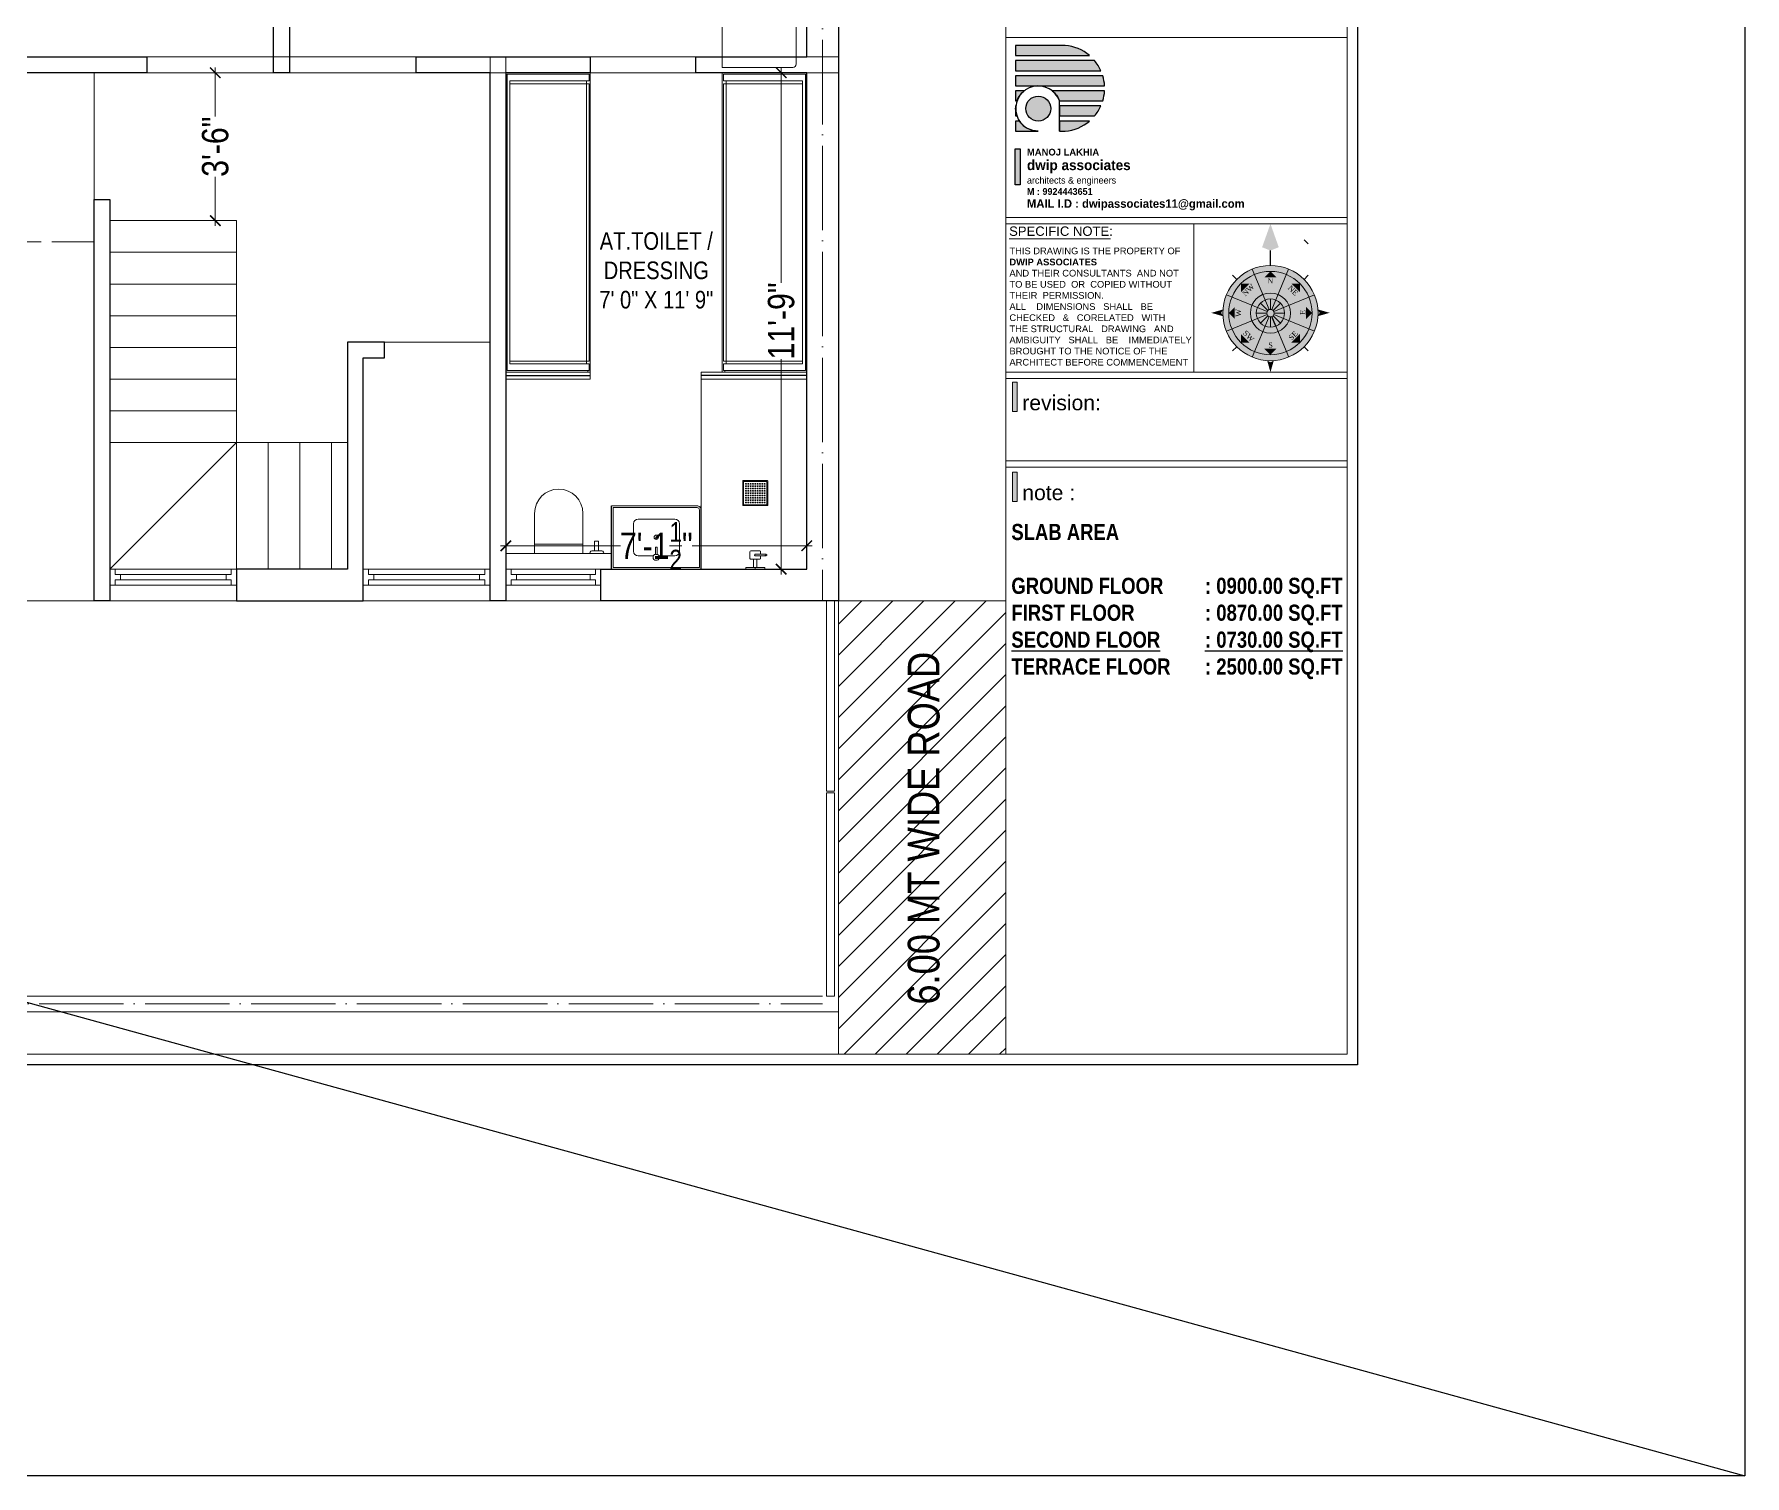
# Model space of a CAD drawing. Header units: millimetres. Extents: x 56222 to 120458, y -162468 to -121287.
# Drawn here: x 116030 to 116516, y -158693.4 to -158283.9 of the extents above; entities that cross this region are included whole.
import ezdxf
from ezdxf.enums import TextEntityAlignment as Align

# ---------------------------------------------------------------- set-up
doc = ezdxf.new("R2010")
doc.units = ezdxf.units.MM
doc.header["$MEASUREMENT"] = 0
doc.header["$PDMODE"] = 35
doc.linetypes.add('ACAD_ISO02W100', pattern=[15, 12, -3])
doc.linetypes.add('ACAD_ISO04W100', pattern=[30, 24, -3, 0, -3])
doc.layers.get('Defpoints').update_dxf_attribs({"color": 220})
for name, color, linetype, lineweight in [('FIRST FLOOR', 7, 'Continuous', 9), ('FURNITURE', 59, 'Continuous', 9), ('GROUND FLOOR', 7, 'Continuous', 9), ('plot boundary', 26, 'Continuous', 30), ('SECOND FLOOR', 7, 'Continuous', 9), ('SECOND FLOOR  ( PLINE )', 251, 'Continuous', 30), ('SECOND FLOOR ( DIM )', 7, 'Continuous', 9), ('SECOND FLOOR ( DW_RAIL )', 7, 'Continuous', 9), ('SECOND FLOOR ( PLine )', 7, 'Continuous', 30), ('SECOND FLOOR ( STAIR )', 45, 'Continuous', 9), ('SECOND FLOOR ( TEXT )', 7, 'Continuous', 9), ('STAIRCASE', 45, 'Continuous', 25), ('X_PLOT', 1, 'Continuous', 9), ('X_PLOT ( HATCH )', 251, 'Continuous', 9), ('X_PLot_', 250, 'Continuous', 9), ('X_SHEET', 7, 'Continuous', 9)]:
    doc.layers.add(name, color=color, linetype=linetype, lineweight=lineweight)
doc.layers.add('GROUND FLOOR  ( Text )', color=251, linetype='Continuous')
doc.styles.add('Cn_BT_7½', font='swissc.ttf', dxfattribs={"height": 7.5})
doc.styles.add('DUTCH801', font='dutcheb.ttf', dxfattribs={"height": 6.5})
doc.styles.add('KATHA', font='swissc.ttf')
doc.styles.get("Standard").update_dxf_attribs({"font": 'arial.ttf', "height": 6})
doc.dimstyles.new('Cn_BT_7½', dxfattribs={"dimtxt": 9, "dimasz": 3, "dimexe": 1.5, "dimexo": 0, "dimgap": 0.09, "dimtad": 0, "dimdec": 3, "dimzin": 3, "dimdsep": 46, "dimlunit": 4, "dimtxsty": 'Cn_BT_7½', "dimblk": 'ARCHTICK', "dimcen": 0.09, "dimdle": 1.5, "dimclrd": 251, "dimclre": 251, "dimclrt": 14, "dimadec": 0, "dimazin": 0, "dimtfac": 0.75, "dimtdec": 3, "dimtofl": 0, "dimtmove": 0, "dimatfit": 3, "dimfxl": 0, "dimtolj": 1, "dimtzin": 0, "dimlwd": 15, "dimlwe": 15, "dimarcsym": 0})

# ---------------------------------------------------------------- blocks, each defined once
blk = doc.blocks.new('_ArchTick')
at = {"color": 0, "linetype": 'ByBlock', "const_width": 0.15}
blk.add_lwpolyline([(-0.5, -0.5), (0.5, 0.5)], dxfattribs=at)
blk = doc.blocks.new('*D293')
at = {"layer": 'Defpoints', "color": 0, "transparency": 16777216}
for p in [(116249.49, -158429.24), (116163.99, -158435.88), (116249.49, -158435.88)]:
    blk.add_point(p, dxfattribs=at)
at = {"layer": 'SECOND FLOOR', "color": 251, "lineweight": 15, "transparency": 16777216}
for p, q in [((116162.49, -158429.24), (116196.54, -158429.24)), ((116163.99, -158435.88), (116163.99, -158427.74)), ((116250.99, -158429.24), (116216.94, -158429.24)), ((116249.49, -158435.88), (116249.49, -158427.74))]:
    blk.add_line(p, q, dxfattribs=at)
at = {"layer": 'SECOND FLOOR', "color": 251, "lineweight": 15, "transparency": 16777216, "xscale": 3, "yscale": 3, "zscale": 3, "rotation": 180}
blk.add_blockref('_ArchTick', (116163.99, -158429.24), dxfattribs=at)
at = {"layer": 'SECOND FLOOR', "color": 251, "lineweight": 15, "transparency": 16777216, "xscale": 3, "yscale": 3, "zscale": 3}
blk.add_blockref('_ArchTick', (116249.49, -158429.24), dxfattribs=at)
at = {"layer": 'SECOND FLOOR', "color": 14, "transparency": 16777216, "insert": (116206.74, -158429.24), "char_height": 7.5, "attachment_point": 5, "style": 'Cn_BT_7½'}
blk.add_mtext('\\A1;7\'-1{\\H0.750000x;\\S1/2;}"', dxfattribs=at)
blk = doc.blocks.new('*D292')
at = {"layer": 'Defpoints', "color": 0, "transparency": 16777216}
for p in [(116249.49, -158294.88), (116242.24, -158435.88), (116249.49, -158435.88)]:
    blk.add_point(p, dxfattribs=at)
at = {"layer": 'SECOND FLOOR', "color": 251, "lineweight": 15, "transparency": 16777216}
for p, q in [((116249.49, -158294.88), (116240.74, -158294.88)), ((116242.24, -158293.38), (116242.24, -158354.52)), ((116242.24, -158437.38), (116242.24, -158376.24)), ((116249.49, -158435.88), (116240.74, -158435.88))]:
    blk.add_line(p, q, dxfattribs=at)
at = {"layer": 'SECOND FLOOR', "color": 251, "lineweight": 15, "transparency": 16777216, "xscale": 3, "yscale": 3, "zscale": 3}
for p, rotation in [((116242.24, -158294.88), 90), ((116242.24, -158435.88), 270)]:
    blk.add_blockref('_ArchTick', p, dxfattribs=dict(at, rotation=rotation))
at = {"layer": 'SECOND FLOOR', "color": 14, "transparency": 16777216, "insert": (116242.24, -158365.38), "char_height": 7.5, "attachment_point": 5, "rotation": 90, "style": 'Cn_BT_7½'}
blk.add_mtext('\\A1;11\'-9"', dxfattribs=at)
blk = doc.blocks.new('*D291')
at = {"layer": 'Defpoints', "color": 0, "transparency": 16777216}
for p in [(116081.43, -158294.88), (116087.49, -158294.88), (116087.49, -158336.88)]:
    blk.add_point(p, dxfattribs=at)
at = {"layer": 'SECOND FLOOR ( DIM )', "color": 251, "lineweight": 15, "transparency": 16777216}
for p, q in [((116087.49, -158294.88), (116079.93, -158294.88)), ((116081.43, -158293.38), (116081.43, -158307.33)), ((116081.43, -158338.38), (116081.43, -158324.44)), ((116087.49, -158336.88), (116079.93, -158336.88))]:
    blk.add_line(p, q, dxfattribs=at)
at = {"layer": 'SECOND FLOOR ( DIM )', "color": 251, "lineweight": 15, "transparency": 16777216, "xscale": 3, "yscale": 3, "zscale": 3}
for p, rotation in [((116081.43, -158294.88), 90), ((116081.43, -158336.88), 270)]:
    blk.add_blockref('_ArchTick', p, dxfattribs=dict(at, rotation=rotation))
at = {"layer": 'SECOND FLOOR ( DIM )', "color": 14, "transparency": 16777216, "insert": (116081.43, -158315.88), "char_height": 7.5, "attachment_point": 5, "rotation": 90, "style": 'Cn_BT_7½'}
blk.add_mtext('\\A1;3\'-6"', dxfattribs=at)
blk = doc.blocks.new('NORTH')
h = blk.add_hatch(color=9)
h.set_gradient(color1=(201, 201, 201), color2=(237, 237, 237), one_color=1, tint=0.93, name='SPHERICAL')
edge = h.paths.add_edge_path()
edge.add_arc((329168.36, -156620.06), 24.14, 0, 360)
at = {"layer": 'X_SHEET'}
for color, points in [(224, [(329168.39, -156574.83), (329168.37, -156588.36), (329164.15, -156586.66)]), (230, [(329172.6, -156586.67), (329168.37, -156588.36), (329168.39, -156574.83)]), (47, [(329153.43, -156609.39), (329153.44, -156605.09), (329157.74, -156605.09)]), (47, [(329165.31, -156601.96), (329168.36, -156598.92), (329171.4, -156601.97)]), (47, [(329179.03, -156605.13), (329183.33, -156605.13), (329183.33, -156609.44)]), (224, [(329143.42, -156619.93), (329144.27, -156618.24), (329138.35, -156619.94)]), (230, [(329144.27, -156621.62), (329143.42, -156619.93), (329138.35, -156619.94)]), (47, [(329147.22, -156620.03), (329150.27, -156616.99), (329150.26, -156623.08)]), (47, [(329186.45, -156623.1), (329186.46, -156617.01), (329189.5, -156620.06)]), (230, [(329192.45, -156621.62), (329193.3, -156619.93), (329198.37, -156619.94)]), (224, [(329193.3, -156619.93), (329192.46, -156618.24), (329198.37, -156619.94)]), (47, [(329153.39, -156634.98), (329153.4, -156630.68), (329157.7, -156634.99)]), (47, [(329178.98, -156635.02), (329183.29, -156630.72), (329183.29, -156635.03)]), (47, [(329171.38, -156638.16), (329165.29, -156638.15), (329168.33, -156641.2)]), (230, [(329166.68, -156644.13), (329168.37, -156644.98), (329168.36, -156650.06)]), (224, [(329168.37, -156644.98), (329170.06, -156644.14), (329168.36, -156650.06)])]:
    blk.add_hatch(color=color, dxfattribs=at).paths.add_polyline_path(points)
at = {"color": 254, "lineweight": 5}
for p, q in [((329185.43, -156582.85), (329187.55, -156584.97)), ((329167.03, -156618.73), (329163.29, -156614.98)), ((329168.36, -156618.18), (329168.36, -156612.88)), ((329169.69, -156618.73), (329173.44, -156614.98)), ((329166.49, -156620.06), (329161.19, -156620.06)), ((329167.03, -156621.39), (329163.29, -156625.13)), ((329168.36, -156621.93), (329168.36, -156627.23)), ((329169.69, -156621.39), (329173.44, -156625.13)), ((329170.24, -156620.06), (329175.54, -156620.06))]:
    blk.add_line(p, q, dxfattribs=at)
at = {"color": 250, "lineweight": 9}
for p, q in [((329167.64, -156618.32), (329159.12, -156597.75)), ((329169.08, -156618.32), (329177.6, -156597.75)), ((329151.3, -156602.99), (329149.18, -156600.87)), ((329185.43, -156602.99), (329187.55, -156600.87)), ((329146.06, -156610.82), (329166.63, -156619.34)), ((329170.1, -156619.34), (329190.67, -156610.82)), ((329146.06, -156629.3), (329166.63, -156620.78)), ((329159.12, -156642.36), (329167.64, -156621.79)), ((329177.6, -156642.36), (329169.08, -156621.79)), ((329170.1, -156620.78), (329190.67, -156629.3)), ((329151.3, -156637.13), (329149.18, -156639.25)), ((329185.43, -156637.13), (329187.55, -156639.25))]:
    blk.add_line(p, q, dxfattribs=at)
at = {"color": 1}
blk.add_line((329171.11, -156626.69), (329169.08, -156621.79), dxfattribs=at)
at = {"lineweight": 9}
for radius in [24.14, 21.14, 10.18, 7.18, 1.88]:
    blk.add_circle((329168.36, -156620.06), radius, dxfattribs=at)
at = {"layer": 'X_SHEET', "color": 29, "linetype": 'Continuous', "lineweight": 25}
blk.add_line((329168.36, -156595.92), (329168.37, -156588.36), dxfattribs=at)
at = {"layer": 'X_SHEET', "color": 26, "linetype": 'ByBlock', "lineweight": -2, "style": 'DUTCH801'}
for s, rotation, p in [('NW', 44.9141, (329156.19, -156607.39)), ('N', 359.9141, (329168.3, -156602.36)), ('SE', 44.9141, (329178.93, -156630.51)), ('S', 359.9141, (329168.41, -156634.95))]:
    blk.add_text(s, height=2.7, rotation=rotation, dxfattribs=at).set_placement(p, align=Align.TOP_CENTER)
for s, rotation, p in [('NE', 314.9141, (329178.93, -156609.55)), ('W', 89.9141, (329153.45, -156619.96)), ('E', 89.9141, (329186.06, -156619.76)), ('SW', 314.9141, (329156.33, -156632.65))]:
    blk.add_text(s, height=2.7, rotation=rotation, dxfattribs=at).set_placement(p, align=Align.CENTER)
blk = doc.blocks.new('logo')
at = {"layer": 'STAIRCASE', "linetype": 'Continuous', "ltscale": 15}
h = blk.add_hatch(color=0, dxfattribs=at)
edge = h.paths.add_edge_path()
edge.add_line((52190.2, -8438.8), (52131.5, -8438.8))
edge.add_line((52131.5, -8438.8), (52131.5, -8450.8))
edge.add_line((52131.5, -8450.8), (52219.1, -8450.8))
edge.add_arc((52186.1, -8489.7), 51, 49.5898, 85.3906)
edge = h.paths.add_edge_path()
edge.add_line((52225, -8456.8), (52131.5, -8456.8))
edge.add_line((52131.5, -8456.8), (52131.5, -8468.8))
edge.add_line((52131.5, -8468.8), (52232.6, -8468.8))
edge.add_arc((52186.1, -8489.7), 51, 24.196, 40.1809)
edge = h.paths.add_edge_path()
edge.add_line((52234.8, -8474.7), (52131.5, -8474.7))
edge.add_line((52131.5, -8474.7), (52131.5, -8486.7))
edge.add_line((52131.5, -8486.7), (52237, -8486.7))
edge.add_arc((52186.1, -8489.7), 51, 3.3421, 17.076)
edge = h.paths.add_edge_path()
edge.add_line((52237, -8492.6), (52174.8, -8492.6))
edge.add_arc((52158.3, -8513.7), 26.8, 19.8001, 51.8901, ccw=False)
edge.add_line((52183.5, -8504.6), (52234.8, -8504.6))
edge.add_arc((52186.1, -8489.7), 51, 342.9464, 356.6794)
edge = h.paths.add_edge_path()
edge.add_line((52232.6, -8510.5), (52183.5, -8510.5))
edge.add_line((52183.5, -8510.5), (52183.5, -8522.5))
edge.add_line((52183.5, -8522.5), (52225.1, -8522.5))
edge.add_arc((52186.1, -8489.7), 51, 319.8472, 335.8275)
edge = h.paths.add_edge_path()
edge.add_line((52219.2, -8528.5), (52183.5, -8528.5))
edge.add_line((52183.5, -8528.5), (52183.5, -8540.5))
edge.add_line((52183.5, -8540.5), (52190.4, -8540.5))
edge.add_arc((52186.1, -8489.7), 51, 274.8693, 310.4434)
edge = h.paths.add_edge_path()
edge.add_line((52136, -8528.5), (52131.5, -8528.5))
edge.add_line((52131.5, -8528.5), (52131.5, -8540.5))
edge.add_line((52131.5, -8540.5), (52158.3, -8540.5))
edge.add_arc((52158.3, -8513.7), 26.8, 213.4982, 270, ccw=False)
edge = h.paths.add_edge_path()
edge.add_line((52131.5, -8513.7), (52131.5, -8522.5))
edge.add_line((52131.5, -8522.5), (52133, -8522.5))
edge.add_arc((52158.3, -8513.7), 26.8, 180, 199.307, ccw=False)
edge = h.paths.add_edge_path()
edge.add_line((52131.7, -8510.5), (52131.5, -8510.5))
edge.add_line((52131.5, -8510.5), (52131.5, -8513.7))
edge.add_arc((52158.3, -8513.7), 26.8, 173.2545, 180, ccw=False)
edge = h.paths.add_edge_path()
edge.add_line((52141.8, -8492.6), (52131.5, -8492.6))
edge.add_line((52131.5, -8492.6), (52131.5, -8504.6))
edge.add_line((52131.5, -8504.6), (52133.1, -8504.6))
edge.add_arc((52158.3, -8513.7), 26.8, 128.1099, 160.1999, ccw=False)
edge = h.paths.add_edge_path()
edge.add_arc((52158.3, -8513.7), 14.8, 0, 360)
at = {"layer": 'STAIRCASE', "color": 0, "linetype": 'Continuous', "ltscale": 15}
blk.add_line((52183.5, -8540.5), (52183.5, -8504.6), dxfattribs=at)
for points in [[(52190.2, -8438.8), (52131.5, -8438.8), (52131.5, -8450.8), (52219.1, -8450.8, 0.157494)], [(52225, -8456.8), (52131.5, -8456.8), (52131.5, -8468.8), (52232.6, -8468.8, 0.06986)], [(52234.8, -8474.7), (52131.5, -8474.7), (52131.5, -8486.7), (52237, -8486.7, 0.059998)], [(52141.8, -8492.6), (52131.5, -8492.6), (52131.5, -8504.6), (52133.1, -8504.6, -0.140942)], [(52237, -8492.6), (52174.8, -8492.6, -0.140942), (52183.5, -8504.6), (52234.8, -8504.6, 0.059993)], [(52131.7, -8510.5), (52131.5, -8510.5), (52131.5, -8513.7, -0.029441)], [(52131.5, -8513.7), (52131.5, -8522.5), (52133, -8522.5, -0.084443)], [(52232.6, -8510.5), (52183.5, -8510.5), (52183.5, -8522.5), (52225.1, -8522.5, 0.069841)], [(52136, -8528.5), (52131.5, -8528.5), (52131.5, -8540.5), (52158.3, -8540.5, -0.251655)], [(52219.2, -8528.5), (52183.5, -8528.5), (52183.5, -8540.5), (52190.4, -8540.5, 0.15648)]]:
    blk.add_lwpolyline(points, format="xyb", close=True, dxfattribs=at)
blk.add_circle((52158.3, -8513.7), 14.8, dxfattribs=at)
blk.add_arc((52158.3, -8513.7), 26.8, 19.8001, 270, dxfattribs=at)
blk = doc.blocks.new('dfg')
at = {"layer": 'FURNITURE'}
for p, q in [((295086.03, -103322.89), (295099.32, -103322.89)), ((295086.03, -103322.89), (295086.03, -103338.95)), ((295088.5, -103338.95), (295088.5, -103322.89)), ((295089.07, -103338.95), (295089.07, -103322.89)), ((295086.03, -103338.95), (295099.32, -103338.95))]:
    blk.add_line(p, q, dxfattribs=at)
for points in [[(295086.89, -103316.98), (295086.89, -103319.57, -0.455818), (295086.08, -103320.57), (295086.03, -103320.57), (295086.03, -103315.98), (295086.08, -103315.98, -0.455818)], [(295090.07, -103317.91), (295090.07, -103318.8, -0.414214), (295089.82, -103319.05), (295086.89, -103319.05), (295086.89, -103317.66), (295089.82, -103317.66, -0.414214)]]:
    blk.add_lwpolyline(points, format="xyb", close=True, dxfattribs=at)
blk.add_arc((295099.32, -103330.92), 8.03, 270, 90, dxfattribs=at)
blk = doc.blocks.new('A$C744D1EC1')
at = {"layer": 'FURNITURE'}
for p, q in [((-2.26, -0.39), (-2.26, 0)), ((-2.26, -0.39), (-2.26, 0)), ((0, -0.39), (0, 0)), ((0, -0.39), (0, 0)), ((2.26, -0.39), (2.26, 0)), ((2.26, -0.39), (2.26, 0)), ((-2.26, -0.39), (2.26, -0.39)), ((-2.26, -0.39), (2.26, -0.39)), ((-1.26, -2.56), (-1.26, -4.14)), ((-1.06, -2.36), (1.06, -2.36)), ((-0.39, -0.39), (-0.39, -2.36)), ((0, -3.15), (2.56, -3.15)), ((0, -3.55), (2.56, -3.55)), ((0.39, -0.39), (0.39, -2.36)), ((1.26, -2.56), (1.26, -3.15)), ((1.26, -3.55), (1.26, -4.14)), ((-1.06, -4.33), (1.06, -4.33))]:
    blk.add_line(p, q, dxfattribs=at)
for points in [[(-2.96, -15.14), (-2.96, -20.86, 0.414214), (-2.86, -20.96), (2.86, -20.96, 0.414214), (2.96, -20.86), (2.96, -15.14, 0.414214), (2.86, -15.04), (-2.86, -15.04, 0.414214)], [(-2.76, -15.34), (-2.76, -20.66, 0.414214), (-2.66, -20.76), (2.66, -20.76, 0.414214), (2.76, -20.66), (2.76, -15.34, 0.414214), (2.66, -15.24), (-2.66, -15.24, 0.414214)]]:
    blk.add_lwpolyline(points, format="xyb", close=True, dxfattribs=at)
for centre, radius in [((2.56, -3.35), 0.197), ((-2.21, -15.79), 0.0985), ((-1.66, -15.79), 0.0985), ((-1.1, -15.79), 0.0985), ((-0.55, -15.79), 0.0985), ((0, -15.79), 0.0985), ((0.55, -15.79), 0.0985), ((1.1, -15.79), 0.0985), ((1.66, -15.79), 0.0985), ((2.21, -15.79), 0.0985), ((-2.21, -16.34), 0.0985), ((-2.21, -16.9), 0.0985), ((-2.21, -17.45), 0.0985), ((-2.21, -18), 0.0985), ((-2.21, -18.55), 0.0985), ((-2.21, -19.1), 0.0985), ((-2.21, -19.66), 0.0985), ((-2.21, -20.21), 0.0985), ((-1.66, -16.34), 0.0985), ((-1.66, -16.9), 0.0985), ((-1.66, -17.45), 0.0985), ((-1.66, -18), 0.0985), ((-1.66, -18.55), 0.0985), ((-1.66, -19.1), 0.0985), ((-1.66, -19.66), 0.0985), ((-1.66, -20.21), 0.0985), ((-1.1, -16.34), 0.0985), ((-1.1, -16.9), 0.0985), ((-1.1, -17.45), 0.0985), ((-1.1, -18), 0.0985), ((-1.1, -18.55), 0.0985), ((-1.1, -19.1), 0.0985), ((-1.1, -19.66), 0.0985), ((-1.1, -20.21), 0.0985), ((-0.55, -16.34), 0.0985), ((-0.55, -16.9), 0.0985), ((-0.55, -17.45), 0.0985), ((-0.55, -18), 0.0985), ((-0.55, -18.55), 0.0985), ((-0.55, -19.1), 0.0985), ((-0.55, -19.66), 0.0985), ((-0.55, -20.21), 0.0985), ((0, -16.34), 0.0985), ((0, -16.9), 0.0985), ((0, -17.45), 0.0985), ((0, -18), 0.0985), ((0, -18.55), 0.0985), ((0, -19.1), 0.0985), ((0, -19.66), 0.0985), ((0, -20.21), 0.0985), ((0.55, -16.34), 0.0985), ((0.55, -16.9), 0.0985), ((0.55, -17.45), 0.0985), ((0.55, -18), 0.0985), ((0.55, -18.55), 0.0985), ((0.55, -19.1), 0.0985), ((0.55, -19.66), 0.0985), ((0.55, -20.21), 0.0985), ((1.1, -16.34), 0.0985), ((1.1, -16.9), 0.0985), ((1.1, -17.45), 0.0985), ((1.1, -18), 0.0985), ((1.1, -18.55), 0.0985), ((1.1, -19.1), 0.0985), ((1.1, -19.66), 0.0985), ((1.1, -20.21), 0.0985), ((1.66, -16.34), 0.0985), ((1.66, -16.9), 0.0985), ((1.66, -17.45), 0.0985), ((1.66, -18), 0.0985), ((1.66, -18.55), 0.0985), ((1.66, -19.1), 0.0985), ((1.66, -19.66), 0.0985), ((1.66, -20.21), 0.0985), ((2.21, -16.34), 0.0985), ((2.21, -16.9), 0.0985), ((2.21, -17.45), 0.0985), ((2.21, -18), 0.0985), ((2.21, -18.55), 0.0985), ((2.21, -19.1), 0.0985), ((2.21, -19.66), 0.0985), ((2.21, -20.21), 0.0985)]:
    blk.add_circle(centre, radius, dxfattribs=at)
for centre, start, end in [((-1.06, -2.56), 90, 180), ((0, -3.35), 90, 270), ((1.06, -2.56), 0, 90), ((-1.06, -4.14), 180, 270), ((1.06, -4.14), 270, 0)]:
    blk.add_arc(centre, 0.197, start, end, dxfattribs=at)

msp = doc.modelspace()

# ---------------------------------------------------------------- hatches: boundary and pattern name
at = {"layer": 'STAIRCASE', "linetype": 'Continuous', "ltscale": 15}
msp.add_hatch(color=251, dxfattribs=at).paths.add_polyline_path([(116308.75385, -158316.46835), (116310.15452, -158316.46835), (116310.15452, -158326.71198), (116308.75385, -158326.71198)])
at = {"layer": 'X_PLOT ( HATCH )'}
h = msp.add_hatch(dxfattribs=at)
h.set_pattern_fill('ANSI31', color=251, scale=50, style=0)
h.set_pattern_definition([(45, (14636.8815, 893.475), (-4.41941738, 4.41941738), [])])
h.paths.add_polyline_path([(116258.49031, -158444.88434), (116306.05254, -158444.88434), (116306.05254, -158573.66741), (116258.49031, -158573.66741)])
at = {"layer": 'X_SHEET', "ltscale": 0.25}
h = msp.add_hatch(color=0, dxfattribs=at)
h.dxf.hatch_style = 1
h.paths.add_polyline_path([(116309.26493, -158382.74631), (116307.96095, -158382.74631), (116307.96095, -158391.13331), (116309.26493, -158391.13331)])
h = msp.add_hatch(color=0, dxfattribs=at)
h.dxf.hatch_style = 1
h.paths.add_polyline_path([(116309.26486, -158408.28199), (116307.96088, -158408.28199), (116307.96088, -158416.66899), (116309.26486, -158416.66899)])

# ---------------------------------------------------------------- linework, layer by layer
at = {"layer": 'Defpoints'}
msp.add_lwpolyline([(116406.02575, -158576.66741), (115718.76228, -158576.66741), (115718.76228, -158041.7346), (116406.02575, -158041.7346)], close=True, dxfattribs=at)
at = {"layer": 'FIRST FLOOR', "color": 1, "linetype": 'ACAD_ISO04W100'}
msp.add_line((116253.99031, -158044.7346), (116253.99031, -158444.88434), dxfattribs=at)
at = {"layer": 'FURNITURE'}
for p, q in [((116225.49046, -158245.88476), (116225.49381, -158290.38434)), ((116219.49031, -158435.88434), (116219.49031, -158381.88434))]:
    msp.add_line(p, q, dxfattribs=at)
at = {"layer": 'FURNITURE', "color": 5, "lineweight": 30, "ltscale": 10000}
for p, q in [((116163.99031, -158380.88434), (116187.99031, -158380.88434)), ((116249.49031, -158380.88434), (116219.49031, -158380.88434)), ((116193.99031, -158435.88434), (116193.99031, -158417.87854)), ((116219.49031, -158435.88434), (116219.49031, -158417.87854))]:
    msp.add_line(p, q, dxfattribs=at)
at = {"layer": 'FURNITURE'}
for points in [[(116225.49045, -158245.88476), (116249.49031, -158245.88493), (116249.49035, -158290.38434), (116225.49381, -158290.38434), (116225.49344, -158293.38514), (116245.49334, -158293.38504, 0.414212148), (116246.49334, -158292.38504), (116246.48986, -158249.88484, 0.41420313), (116245.48987, -158248.88486), (116225.49044, -158248.88473), (116225.49046, -158245.88476)], [(116205.88106, -158432.11025), (116201.60929, -158432.11037, -0.414213562), (116200.27706, -158430.77822), (116200.27684, -158422.9787, -0.414213562), (116201.60899, -158421.64647), (116211.99031, -158421.64617, -0.414213562), (116213.32253, -158422.97832), (116213.32276, -158430.77784, -0.414213562), (116211.99061, -158432.11007), (116207.51637, -158432.1102)], [(116205.88106, -158432.11025), (116201.60929, -158432.11037, -0.414213562), (116200.27706, -158430.77822), (116200.27684, -158422.9787, -0.414213562), (116201.60899, -158421.64647), (116211.99031, -158421.64617, -0.414213562), (116213.32253, -158422.97832), (116213.32276, -158430.77784, -0.414213562), (116211.99061, -158432.11007), (116207.51637, -158432.1102)]]:
    msp.add_lwpolyline(points, format="xyb", dxfattribs=at)
for points in [[(116187.99031, -158379.88434), (116163.99031, -158379.88434), (116163.99031, -158294.88552), (116187.99031, -158294.88552), (116187.99031, -158379.88434), (116187.25273, -158379.88434), (116187.25273, -158379.49642), (116187.64066, -158379.49642), (116187.64066, -158377.55681), (116165.15407, -158377.55681), (116165.15407, -158297.21305), (116187.64066, -158297.21305), (116187.64066, -158295.27344), (116164.37823, -158295.27344), (116164.37823, -158379.49642), (116187.64066, -158379.49642), (116187.64066, -158377.55681), (116186.86481, -158377.55681), (116186.86481, -158376.78096), (116187.64066, -158376.78096), (116187.64066, -158297.9889), (116186.86481, -158297.9889), (116186.86481, -158297.21305), (116165.15407, -158297.21305), (116165.15407, -158297.9889), (116186.86481, -158297.9889), (116186.86481, -158376.78096), (116165.15407, -158376.78096), (116186.86481, -158376.78096), (116186.86481, -158377.55681), (116187.64066, -158377.55681), (116187.64066, -158379.49642), (116187.25273, -158379.49642), (116187.25273, -158379.88434)], [(116225.49031, -158379.88434), (116249.49031, -158379.88434), (116249.49031, -158294.88552), (116225.49031, -158294.88552), (116225.49031, -158379.88434), (116226.22788, -158379.88434), (116226.22788, -158379.49642), (116225.83995, -158379.49642), (116225.83995, -158377.55681), (116248.32654, -158377.55681), (116248.32654, -158297.21305), (116225.83995, -158297.21305), (116225.83995, -158295.27344), (116249.10238, -158295.27344), (116249.10238, -158379.49642), (116225.83995, -158379.49642), (116225.83995, -158377.55681), (116226.6158, -158377.55681), (116226.6158, -158376.78096), (116225.83995, -158376.78096), (116225.83995, -158297.9889), (116226.6158, -158297.9889), (116226.6158, -158297.21305), (116248.32654, -158297.21305), (116248.32654, -158297.9889), (116226.6158, -158297.9889), (116226.6158, -158376.78096), (116248.32654, -158376.78096), (116226.6158, -158376.78096), (116226.6158, -158377.55681), (116225.83995, -158377.55681), (116225.83995, -158379.49642), (116226.22788, -158379.49642), (116226.22788, -158379.88434)]]:
    msp.add_lwpolyline(points, dxfattribs=at)
for points in [[(116187.99031, -158381.88434), (116187.99031, -158379.88434), (116163.99031, -158379.88434), (116163.99031, -158381.88434)], [(116219.49031, -158381.88434), (116219.49031, -158379.88434), (116249.49031, -158379.88434), (116249.49031, -158381.88434)], [(116163.99031, -158431.38434), (116163.99031, -158435.88434), (116193.99031, -158435.88434), (116193.99031, -158431.38434)], [(116207.01156, -158431.75746), (116207.0115, -158429.65523), (116206.47517, -158429.65525), (116206.47524, -158431.75748)], [(116207.01156, -158431.75746), (116207.0115, -158429.65523), (116206.47517, -158429.65525), (116206.47524, -158431.75748)]]:
    msp.add_lwpolyline(points, close=True, dxfattribs=at)
for points in [[(116193.99031, -158435.88434), (116219.49031, -158435.88434), (116219.49031, -158419.07706, 0.422613335), (116218.30573, -158417.87858), (116193.99031, -158417.87854)], [(116194.49031, -158435.38434), (116218.99031, -158435.38434), (116218.99031, -158419.07133, 0.425307349), (116218.30813, -158418.37858), (116194.49031, -158418.37854)]]:
    msp.add_lwpolyline(points, format="xyb", close=True, dxfattribs=at)
msp.add_circle((116206.74326, -158426.80162), 0.61313, dxfattribs=at)
msp.add_circle((116206.74326, -158426.80162), 0.61313, dxfattribs=at)
msp.add_arc((116206.69872, -158432.47313), 0.89457, 104.4675998, 69.5307368, dxfattribs=at)
msp.add_arc((116206.69872, -158432.47313), 0.89457, 104.4675998, 69.5307368, dxfattribs=at)
at = {"layer": 'GROUND FLOOR'}
for p, q in [((116258.49031, -158044.7346), (116258.49031, -158573.66741)), ((115762.74031, -158557.13434), (116253.99031, -158557.13434)), ((115758.24031, -158561.63434), (116258.49031, -158561.63434))]:
    msp.add_line(p, q, dxfattribs=at)
at = {"layer": 'GROUND FLOOR', "color": 1, "linetype": 'ACAD_ISO04W100'}
msp.add_line((115760.49031, -158559.38434), (116253.99031, -158559.38434), dxfattribs=at)
at = {"layer": 'plot boundary', "color": 251, "ltscale": 0.25}
msp.add_lwpolyline([(116308.75385, -158316.46835), (116310.15452, -158316.46835), (116310.15452, -158326.71198), (116308.75385, -158326.71198)], close=True, dxfattribs=at)
at = {"layer": 'SECOND FLOOR'}
for p, q in [((116097.99031, -158294.88434), (116097.99031, -158128.38434)), ((116102.49031, -158294.88434), (116102.49031, -158128.38434)), ((116258.49031, -158290.38434), (115845.99031, -158290.38434)), ((116061.99031, -158290.38434), (116061.99031, -158294.88434)), ((116138.49031, -158294.88434), (116138.49031, -158290.38434)), ((116159.49031, -158444.88434), (116159.49031, -158290.38434)), ((116163.99031, -158444.88434), (116163.99031, -158290.38434)), ((116187.99031, -158294.88434), (116187.99031, -158290.38434)), ((116217.99031, -158294.88434), (116217.99031, -158290.38434)), ((116258.49031, -158294.88434), (115845.99031, -158294.88434)), ((116046.99031, -158444.88434), (116046.99031, -158294.88434)), ((116051.49031, -158444.88434), (116051.49031, -158330.88434)), ((116118.99031, -158435.88434), (116118.99031, -158371.38434)), ((116118.99031, -158371.38434), (116159.49031, -158371.38434)), ((116129.49031, -158371.38434), (116129.49031, -158375.88434)), ((116123.49031, -158444.88434), (116123.49031, -158375.88434)), ((116123.49031, -158375.88434), (116129.49031, -158375.88434)), ((116051.49031, -158435.88434), (116118.99031, -158435.88434)), ((116087.49031, -158435.88434), (116087.49031, -158444.88434)), ((116087.49031, -158435.88434), (116087.49031, -158444.88434)), ((116123.49031, -158435.88434), (116123.49031, -158444.88434)), ((116123.49031, -158435.88434), (116159.49031, -158435.88434)), ((116123.49031, -158435.88434), (116123.49031, -158444.88434)), ((116163.99031, -158435.88434), (116249.49031, -158435.88434)), ((116190.99031, -158444.88434), (116190.99031, -158435.88434)), ((115845.99031, -158444.88434), (116258.49031, -158444.88434))]:
    msp.add_line(p, q, dxfattribs=at)
at = {"layer": 'SECOND FLOOR', "linetype": 'ACAD_ISO02W100'}
msp.add_line((116046.99031, -158342.88434), (115845.99031, -158342.88434), dxfattribs=at)
at = {"layer": 'SECOND FLOOR  ( PLINE )'}
msp.add_line((113576.41025, -157883.44022), (116516.02946, -158693.39293), dxfattribs=at)
at = {"layer": 'SECOND FLOOR ( DW_RAIL )'}
for points in [[(116087.49031, -158435.88434), (116085.99031, -158435.88434), (116085.99031, -158437.38434), (116084.49031, -158437.38434), (116084.49031, -158438.88434), (116054.49031, -158438.88434), (116054.49031, -158437.38434), (116052.99031, -158437.38434), (116052.99031, -158435.88434), (116051.49031, -158435.88434), (116051.49031, -158440.38434), (116052.99031, -158440.38434), (116052.99031, -158438.88434), (116054.49031, -158438.88434), (116054.49031, -158437.38434), (116084.49031, -158437.38434), (116084.49031, -158438.88434), (116085.99031, -158438.88434), (116085.99031, -158440.38434), (116087.49031, -158440.38434), (116087.49031, -158435.88434), (116051.49031, -158435.88434), (116051.49031, -158440.38434), (116087.49031, -158440.38434)], [(116159.49031, -158435.88434), (116157.99031, -158435.88434), (116157.99031, -158437.38434), (116156.49031, -158437.38434), (116156.49031, -158438.88434), (116126.49031, -158438.88434), (116126.49031, -158437.38434), (116124.99031, -158437.38434), (116124.99031, -158435.88434), (116123.49031, -158435.88434), (116123.49031, -158440.38434), (116124.99031, -158440.38434), (116124.99031, -158438.88434), (116126.49031, -158438.88434), (116126.49031, -158437.38434), (116156.49031, -158437.38434), (116156.49031, -158438.88434), (116157.99031, -158438.88434), (116157.99031, -158440.38434), (116159.49031, -158440.38434), (116159.49031, -158435.88434), (116123.49031, -158435.88434), (116123.49031, -158440.38434), (116159.49031, -158440.38434)], [(116190.99031, -158435.88434), (116189.49031, -158435.88434), (116189.49031, -158437.38434), (116187.99031, -158437.38434), (116187.99031, -158438.88434), (116166.99031, -158438.88434), (116166.99031, -158437.38434), (116165.49031, -158437.38434), (116165.49031, -158435.88434), (116163.99031, -158435.88434), (116163.99031, -158440.38434), (116165.49031, -158440.38434), (116165.49031, -158438.88434), (116166.99031, -158438.88434), (116166.99031, -158437.38434), (116187.99031, -158437.38434), (116187.99031, -158438.88434), (116189.49031, -158438.88434), (116189.49031, -158440.38434), (116190.99031, -158440.38434), (116190.99031, -158435.88434), (116163.99031, -158435.88434), (116163.99031, -158440.38434), (116190.99031, -158440.38434)]]:
    msp.add_lwpolyline(points, close=True, dxfattribs=at)
at = {"layer": 'SECOND FLOOR ( PLine )'}
for points in [[(116031.99031, -158128.38434), (116153.49031, -158128.38434), (116153.49031, -158132.88434), (116102.49031, -158132.88434), (116102.49031, -158294.88434), (116097.99031, -158294.88434), (116097.99031, -158132.88434), (116031.99031, -158132.88434)], [(116213.49031, -158128.38434), (116258.49031, -158128.38434), (116258.49031, -158444.88434), (116190.99031, -158444.88434), (116190.99031, -158435.88434), (116249.49031, -158435.88434), (116249.49031, -158294.88434), (116217.99031, -158294.88434), (116217.99031, -158290.38434), (116249.49031, -158290.38434), (116249.49031, -158132.88434), (116213.49031, -158132.88434)], [(116010.99031, -158290.38434), (116061.99031, -158290.38434), (116061.99031, -158294.88434), (116010.99031, -158294.88434)], [(116138.49031, -158290.38434), (116187.99031, -158290.38434), (116187.99031, -158294.88434), (116163.99031, -158294.88434), (116163.99031, -158444.88434), (116159.49031, -158444.88434), (116159.49031, -158294.88434), (116138.49031, -158294.88434)], [(116046.99031, -158330.88434), (116051.49031, -158330.88434), (116051.49031, -158444.88434), (116046.99031, -158444.88434)], [(116087.49031, -158444.88434), (116123.49031, -158444.88434), (116123.49031, -158375.88434), (116129.49031, -158375.88434), (116129.49031, -158371.38434), (116118.99031, -158371.38434), (116118.99031, -158435.88434), (116087.49031, -158435.88434)]]:
    msp.add_lwpolyline(points, close=True, dxfattribs=at)
at = {"layer": 'SECOND FLOOR ( STAIR )', "ltscale": 0.7}
for p, q in [((116087.49031, -158336.88434), (116051.49031, -158336.88434)), ((116087.49031, -158345.88434), (116051.49031, -158345.88434)), ((116087.49031, -158354.88434), (116051.49031, -158354.88434)), ((116087.49031, -158363.88434), (116051.49031, -158363.88434)), ((116087.49031, -158372.88434), (116051.49031, -158372.88434)), ((116087.49031, -158381.88434), (116051.49031, -158381.88434)), ((116087.49031, -158390.88434), (116051.49031, -158390.88434)), ((116087.49031, -158399.88434), (116051.49031, -158399.88434))]:
    msp.add_line(p, q, dxfattribs=at)
at = {"layer": 'SECOND FLOOR ( STAIR )'}
for p, q in [((116087.49031, -158336.88434), (116087.49031, -158435.88434)), ((116087.49031, -158399.88434), (116051.49031, -158435.88434)), ((116118.99031, -158399.88434), (116087.49031, -158399.88434)), ((116096.49031, -158399.88434), (116096.49031, -158435.88434)), ((116105.49031, -158399.88434), (116105.49031, -158435.88434)), ((116114.49031, -158399.88434), (116114.49031, -158435.88434))]:
    msp.add_line(p, q, dxfattribs=at)
at = {"layer": 'X_PLOT', "color": 0}
msp.add_lwpolyline([(116258.49031, -158444.88434), (116306.05254, -158444.88434), (116306.05254, -158573.66741), (116258.49031, -158573.66741)], close=True, dxfattribs=at)
at = {"layer": 'X_PLot_', "color": 25, "ltscale": 20}
for points in [[(116255.11808, -158444.88434), (116255.11808, -158498.89329), (116257.36253, -158498.89329), (116257.36253, -158444.88434)], [(116255.11808, -158499.44968), (116255.11808, -158557.13434), (116257.36253, -158557.13434), (116257.36253, -158499.44968)]]:
    msp.add_lwpolyline(points, close=True, dxfattribs=at)
at = {"layer": 'X_SHEET', "linetype": 'Continuous'}
msp.add_line((116307.01105, -158342.0081), (116335.75671, -158342.0081), dxfattribs=at)
at = {"layer": 'X_SHEET', "color": 5, "lineweight": 30}
msp.add_lwpolyline([(113576.41025, -157883.44022), (116516.02946, -157883.44022), (116516.02946, -158693.39293), (113576.41025, -158693.39293)], close=True, dxfattribs=at)
at = {"layer": 'X_SHEET'}
for points in [[(116406.0257, -158576.66741), (115718.76223, -158576.66741), (115718.76223, -158041.7346), (116406.0257, -158041.7346)], [(115721.76223, -158573.66741), (116306.05254, -158573.66741), (116306.05254, -158044.7346), (115721.76223, -158044.7346)], [(116306.05244, -158044.7346), (116403.02564, -158044.7346), (116403.02573, -158573.66741), (116306.05254, -158573.66741)], [(116306.05244, -158284.83312), (116403.02568, -158284.83312), (116403.02568, -158336.00421), (116306.05244, -158336.00421)], [(116359.48021, -158379.94472), (116306.05244, -158379.94472), (116306.05244, -158337.80103), (116359.48021, -158337.80103)], [(116306.05244, -158379.94472), (116403.02568, -158379.94472), (116403.02568, -158337.80103), (116306.05244, -158337.80103)], [(116306.05244, -158381.74154), (116403.02568, -158381.74154), (116403.02568, -158405.07996), (116306.05244, -158405.07996)], [(116403.0256, -158406.87678), (116306.05244, -158406.87678), (116306.05259, -158573.66741), (116403.02579, -158573.66741)]]:
    msp.add_lwpolyline(points, close=True, dxfattribs=at)
at = {"layer": 'X_SHEET', "color": 0, "ltscale": 0.25}
for points in [[(116307.96095, -158382.74631), (116309.26493, -158382.74631), (116309.26493, -158391.13331), (116307.96095, -158391.13331)], [(116307.96088, -158408.28199), (116309.26486, -158408.28199), (116309.26486, -158416.66899), (116307.96088, -158416.66899)]]:
    msp.add_lwpolyline(points, close=True, dxfattribs=at)

# ---------------------------------------------------------------- block references
at = {"xscale": 0.5602052887008367, "yscale": 0.5602052887008367, "zscale": 0.5602052887008367, "rotation": 0.02728220597180475}
msp.add_blockref('NORTH', (-68062.36752, -70711.57076), dxfattribs=at)
at = {"layer": 'FURNITURE', "linetype": 'Continuous', "xscale": -1.200000000076199, "yscale": 1.200000000069849, "zscale": 1.2, "rotation": 179.9998136094293}
msp.add_blockref('A$C744D1EC1', (116234.86531, -158435.88434), dxfattribs=at)
at = {"layer": 'FURNITURE', "color": 5, "xscale": -0.8549999999813735, "yscale": 0.8549999999813735, "zscale": 0.855, "rotation": 270}
msp.add_blockref('dfg', (204526.9526, -410729.93987), dxfattribs=at)
at = {"layer": 'STAIRCASE', "color": 251, "linetype": 'Continuous', "xscale": 0.2395125656039454, "yscale": 0.2395125656039454, "zscale": 0.2395125656039454}
msp.add_blockref('logo', (103822.69962, -156265.91121), dxfattribs=at)

# ---------------------------------------------------------------- texts
at = {"layer": 'GROUND FLOOR  ( Text )', "color": 250, "insert": (116307.62904, -158423.02355), "char_height": 4.5850045, "attachment_point": 1, "style": 'KATHA'}
msp.add_mtext('{\\fSwis721 Cn BT|b1|i0|c0|p34;\\C1;SLAB AREA\\P\\PGROUND FLOOR ^I: 0900.00 SQ.FT\\PFIRST FLOOR^I^I: 0870.00 SQ.FT\\P\\LSECOND FLOOR^I: 0730.00 SQ.FT\\P\\lTERRACE FLOOR^I: 2500.00 SQ.FT}', dxfattribs=at)
at = {"layer": 'plot boundary', "color": 251, "ltscale": 0.25, "insert": (116312.05785, -158316.46835), "char_height": 2.8741508, "attachment_point": 1}
msp.add_mtext('{\\fArial|b1|i0|c0|p34;\\H0.6667x;MANOJ LAKHIA\\fBankGothic Lt BT|b1|i0|c0|p34;\\P\\fBankGothic Md BT|b1|i0|c0|p34;\\H1.5x;dwip associates\\P\\fBankGothic Lt BT|b0|i0|c0|p34;\\H0.6667x;architects & engineers\\P\\fStylus BT|b1|i0|c0|p34;\\H0.9999x;M : 9924443651\\P\\H1.25x;MAIL I.D : dwipassociates11@gmail.com}', dxfattribs=at)
at = {"layer": 'SECOND FLOOR ( TEXT )', "insert": (116206.73744, -158351.03377), "char_height": 5, "attachment_point": 5, "style": 'KATHA'}
msp.add_mtext('AT.TOILET /\\PDRESSING\\P7\' 0" X 11\' 9"', dxfattribs=at)
at = {"layer": 'X_PLOT', "color": 250, "insert": (116282.76934, -158509.45987), "char_height": 9, "attachment_point": 5, "rotation": 90, "style": 'KATHA'}
msp.add_mtext('6.00 MT WIDE ROAD', dxfattribs=at)
at = {"layer": 'X_SHEET', "linetype": 'Continuous', "insert": (116306.99835, -158338.54882), "char_height": 2.6552016, "attachment_point": 1}
msp.add_mtext('SPECIFIC NOTE:', dxfattribs=at)
at = {"layer": 'X_SHEET', "color": 0, "linetype": 'Continuous', "insert": (116307.08386, -158344.53042), "char_height": 1.8967202, "attachment_point": 1}
msp.add_mtext('THIS DRAWING IS THE PROPERTY OF \\P{\\fArial|b1|i0|c0|p34;\\C59;DWIP ASSOCIATES\\C29; \\fArial|b0|i0|c0|p34;\\P}AND THEIR CONSULTANTS  AND NOT \\PTO BE USED  OR  COPIED WITHOUT \\PTHEIR  PERMISSION.\\PALL    DIMENSIONS   SHALL   BE   \\PCHECKED   &   CORELATED   WITH   \\PTHE STRUCTURAL   DRAWING   AND   \\PAMBIGUITY   SHALL   BE    IMMEDIATELY \\PBROUGHT TO THE NOTICE OF THE \\PARCHITECT BEFORE COMMENCEMENT', dxfattribs=at)
at = {"layer": 'X_SHEET', "color": 29, "ltscale": 0.25, "char_height": 4.2977407, "attachment_point": 1}
for s, insert in [('{\\C0;revision:}', (116310.73119, -158386.44827)), ('{\\C0;note :}', (116310.73111, -158411.98395))]:
    msp.add_mtext(s, dxfattribs=dict(at, insert=insert))

# ---------------------------------------------------------------- dimensions: what is measured, and where the dimension line sits
at = {"layer": 'SECOND FLOOR'}
dim = msp.add_linear_dim(base=(116242.24322, -158435.88434), p1=(116249.49031, -158294.88434), p2=(116249.49031, -158435.88434), angle=90, dimstyle='Cn_BT_7½', dxfattribs=at)
dim.commit()
dim.dimension.update_dxf_attribs({"geometry": '*D292', "text_midpoint": (116242.24322, -158365.38434)})
dim = msp.add_linear_dim(base=(116249.49031, -158429.23748), p1=(116163.99031, -158435.88434), p2=(116249.49031, -158435.88434), dimstyle='Cn_BT_7½', dxfattribs=at)
dim.commit()
dim.dimension.update_dxf_attribs({"geometry": '*D293', "text_midpoint": (116206.74031, -158429.23748)})
at = {"layer": 'SECOND FLOOR ( DIM )'}
dim = msp.add_linear_dim(base=(116081.42901, -158294.88434), p1=(116087.49031, -158336.88434), p2=(116087.49031, -158294.88434), angle=90, dimstyle='Cn_BT_7½', dxfattribs=at)
dim.commit()
dim.dimension.update_dxf_attribs({"geometry": '*D291', "text_midpoint": (116081.42901, -158315.88434)})

doc.saveas('drawing.dxf')
